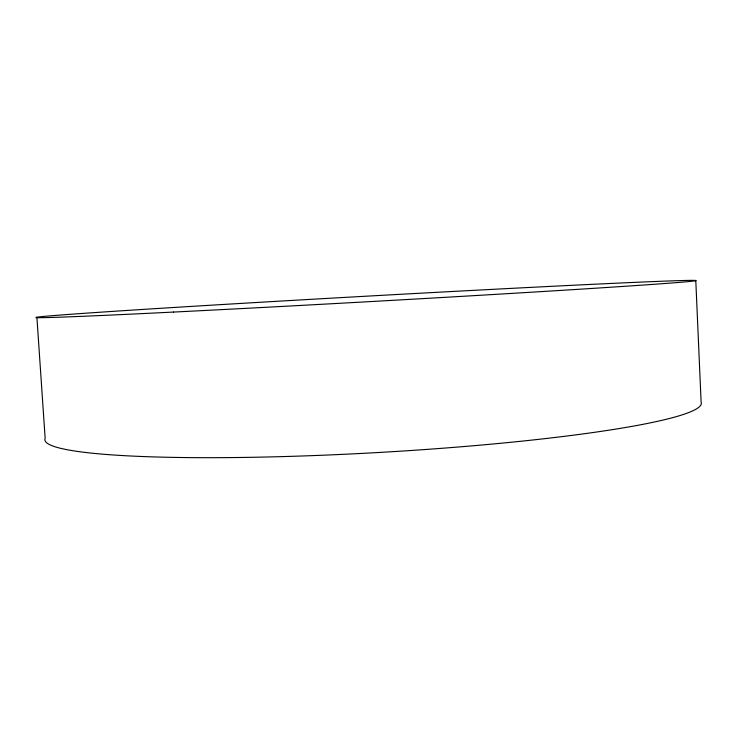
<?xml version="1.0" encoding="UTF-8"?>
<svg xmlns="http://www.w3.org/2000/svg" width="738" height="738" viewBox="0 0 738 738"><rect width="100%" height="100%" fill="white"/><g stroke="black" fill="none" stroke-linecap="round" stroke-linejoin="round"><path stroke-width="1.11" d="M36.9 317.294L45.147 438.289A328.742 31.356 -3.2 0 0 372.819 452.818A328.742 31.356 -3.2 0 0 701.1 402.007L695.786 280.486M173.55 312.063A330.237 2.804 -3.2 0 0 694.32 280.947A330.237 2.804 -3.2 0 0 230.929 304.01A330.237 2.804 -3.2 0 0 173.55 312.063"/></g></svg>
